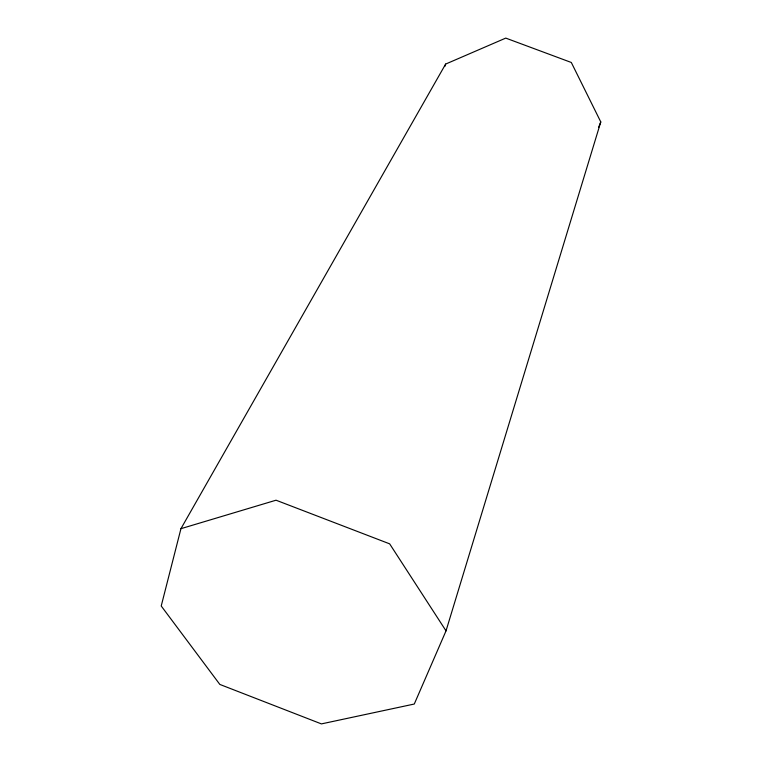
<?xml version="1.0" encoding="UTF-8"?>
<svg xmlns="http://www.w3.org/2000/svg" width="762" height="762" viewBox="0 0 762 762"><rect width="100%" height="100%" fill="white"/><g stroke="black" fill="none" stroke-linecap="round" stroke-linejoin="round"><path stroke-width="1.14" d="M180.946 528.676L161.22 605.99L219.837 684.428L321.412 723.9L414.28 704.031L446.027 630.86L600.78 121.93L571.309 62.474L505.758 38.1L445.637 64.075L180.946 528.676L276.035 500.205L389.649 543.839L446.027 630.86M444.913 66.323L445.637 64.075M598.58 127.397L600.78 121.93"/></g></svg>
